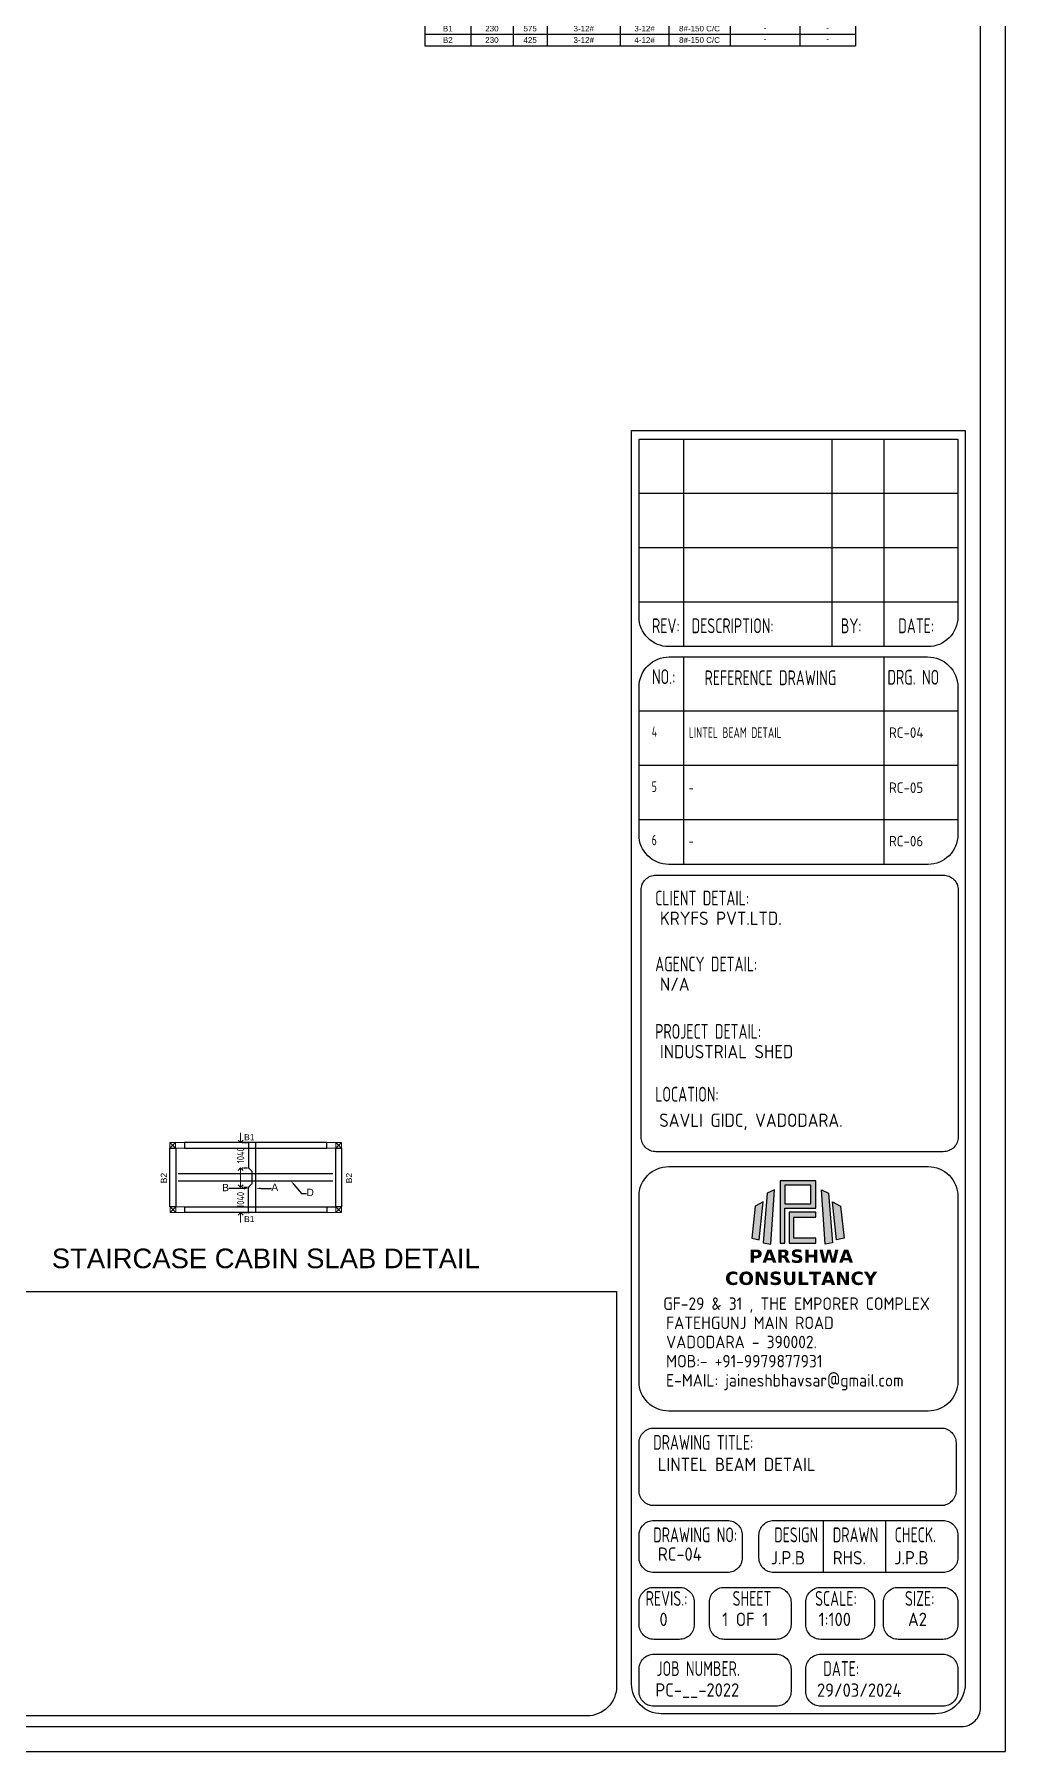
# Model space of a CAD drawing. Header units: inches. Extents: x -605 to 2991212, y -2872845 to 0.
# Drawn here: x 2837448 to 2877048, y -2153550 to -2083516 of the extents above; entities that cross this region are included whole.
import ezdxf
from ezdxf import colors
from ezdxf.entities.mleader import LeaderData, LeaderLine
from ezdxf.enums import TextEntityAlignment as Align
from ezdxf.math import Vec2, Vec3

# ---------------------------------------------------------------- set-up
doc = ezdxf.new("R2010")
doc.units = ezdxf.units.IN
doc.header["$LTSCALE"] = 600
doc.header["$MEASUREMENT"] = 0
doc.linetypes.add('DOT2', pattern=[0.125, 0, -0.125])
for name, color, linetype, lineweight in [('rDIMension', 1, 'Continuous', 18), ('rRCC 2', 40, 'Continuous', 15), ('rREINF 1', 1, 'Continuous', 25), ('rSHEET', 2, 'Continuous', 30)]:
    doc.layers.add(name, color=color, linetype=linetype, lineweight=lineweight)
doc.layers.add('see level', color=2, linetype='Continuous')
doc.styles.add('DIM', font='geniso.shx', dxfattribs={"width": 0.85})
doc.styles.get("Standard").update_dxf_attribs({"font": 'arial.ttf'})
doc.styles.add('TEXT3', font='geniso.shx')
doc.styles.add('TEXT3 0.75NA', font='geniso.shx', dxfattribs={"width": 0.75})
doc.dimstyles.new('ST-100', dxfattribs={"dimscale": 100, "dimtxt": 2.5, "dimasz": 2, "dimexe": 0.18, "dimexo": 0.0625, "dimgap": 0.2, "dimtad": 0, "dimdec": 0, "dimzin": 0, "dimdsep": 46, "dimtxsty": 'DIM', "dimblk": 'OPEN90', "dimcen": 0.09, "dimclrd": 256, "dimclrt": 7, "dimadec": 0, "dimazin": 0, "dimtfac": 1, "dimtdec": 0, "dimtofl": 0, "dimtmove": 0, "dimatfit": 3, "dimldrblk": 'OPEN90', "dimfxl": 1, "dimtolj": 1, "dimtzin": 0, "dimlwd": -1, "dimarcsym": 0})

# ---------------------------------------------------------------- blocks, each defined once
blk = doc.blocks.new('Q')
at = {"linetype": 'Continuous', "ltscale": 0.5}
h = blk.add_hatch(color=152, dxfattribs=at)
h.dxf.hatch_style = 1
h.paths.add_polyline_path([(9.79, 19.18), (9.79, 9.76), (10.5, 9.76), (10.5, 15.05), (15.19, 15.05), (15.19, 19.18)])
h.paths.add_polyline_path([(10.5, 18.5), (10.5, 15.72), (14.45, 15.72), (14.45, 18.5)], flags=16)
h = blk.add_hatch(color=152, dxfattribs=at)
h.dxf.hatch_style = 1
h.paths.add_polyline_path([(6.07, 15.37), (5.53, 10.52), (6.67, 10.29), (7.27, 16.02)])
h.paths.add_polyline_path([(18.9, 15.37), (19.44, 10.52), (18.3, 10.29), (17.7, 16.02)])
h = blk.add_hatch(color=10, dxfattribs=at)
h.dxf.hatch_style = 1
h.paths.add_polyline_path([(7.87, 17.31), (7.27, 9.83), (8.41, 9.62), (8.96, 17.82)])
h.paths.add_polyline_path([(17.1, 17.31), (17.7, 9.83), (16.56, 9.62), (16.01, 17.82)])
h = blk.add_hatch(color=152, dxfattribs=at)
h.dxf.hatch_style = 1
h.paths.add_polyline_path([(11.15, 14.43), (11.15, 9.76), (15.19, 9.76), (15.19, 10.52), (11.87, 10.52), (11.87, 13.69), (15.19, 13.69), (15.19, 14.43)])
at = {"color": 152, "linetype": 'Continuous'}
for points in [[(9.79, 19.18), (9.79, 9.76), (10.5, 9.76), (10.5, 15.05), (15.19, 15.05), (15.19, 19.18), (9.79, 19.18)], [(10.5, 18.5), (10.5, 15.72), (14.45, 15.72), (14.45, 18.5), (10.5, 18.5)], [(6.07, 15.37), (5.53, 10.52), (6.67, 10.29), (7.27, 16.02), (6.07, 15.37)], [(18.9, 15.37), (19.44, 10.52), (18.3, 10.29), (17.7, 16.02), (18.9, 15.37)], [(11.15, 14.43), (11.15, 9.76), (15.19, 9.76), (15.19, 10.52), (11.87, 10.52), (11.87, 13.69), (15.19, 13.69), (15.19, 14.43), (11.15, 14.43)]]:
    blk.add_lwpolyline(points, dxfattribs=at)
at = {"color": 10, "linetype": 'Continuous'}
for points in [[(7.87, 17.31), (7.27, 9.83), (8.41, 9.62), (8.96, 17.82), (7.87, 17.31)], [(17.1, 17.31), (17.7, 9.83), (16.56, 9.62), (16.01, 17.82), (17.1, 17.31)]]:
    blk.add_lwpolyline(points, dxfattribs=at)
at = {"linetype": 'Continuous', "insert": (1.32, 8.82), "char_height": 2, "attachment_point": 1}
blk.add_mtext_dynamic_manual_height_columns('\\pxqc;{\\fVerdana|b1|i0|c0|p34;\\C152;PARSHWA\\PCONSULTANCY }', width=23.282, gutter_width=1, heights=[6.3], dxfattribs=at)
blk = doc.blocks.new('*T242')
at = {"layer": 'see level', "color": 0, "linetype": 'ByBlock', "lineweight": -2, "transparency": 16777216}
for p, q in [((0, 0), (17554, 0)), ((0, 0), (0, -3103)), ((17554, 0), (17554, -3103)), ((0, -588), (17554, -588)), ((1866, -588), (1866, -3103)), ((4985, -588), (4985, -3103)), ((12441, -588), (12441, -3103)), ((1866, -1379), (17554, -1379)), ((3596, -1379), (3596, -3103)), ((7967, -1379), (7967, -3103)), ((9947, -1379), (9947, -3103)), ((15289, -1379), (15289, -3103)), ((0, -2169), (17554, -2169)), ((0, -2636), (17554, -2636)), ((0, -3103), (17554, -3103))]:
    blk.add_line(p, q, dxfattribs=at)
at = {"layer": 'see level', "color": 0, "linetype": 'ByBlock', "transparency": 16777216}
for s, insert, char_height, width, attachment_point in [('GROUND FLOOR SLAB SCHEDULE', (8777, -294), 324.32, 17397.91, 5), ('BEAM MARKED', (933, -1379), 233.51, 1710.63, 5), ('SIZE OF BEAM', (3426, -983), 233.51, 2962.92, 5), ('REINFORECEMENT', (8713, -983), 233.51, 7300.13, 5), ('EXTRA TOP BAR AT SUPPORT', (14997, -983), 233.51, 4957.22, 5), ('B', (2731, -1774), 234, 1574.34, 5), ('D', (4291, -1774), 234, 1232.91, 5), ('TOP BARS', (6476, -1774), 233.5, 2826.33, 5), ('BOTTOM BARS', (8957, -1774), 233.51, 1824.73, 5), ('STIRRUPS', (11194, -1774), 233.5, 2337.72, 5), ('BAR AT LEFT SIDE', (13865, -1774), 233.51, 2692.93, 5), ('BAR AT RIGHT SIDE', (16421, -1774), 233.51, 2108.61, 5), ('B1', (933, -2403), 233.5, 1710.63, 5), ('B2', (933, -2870), 233.5, 1710.63, 5), ('230', (2731, -2403), 233.5, 1574.34, 5), ('230', (2731, -2870), 233.5, 1574.34, 5), ('425', (4291, -2870), 233.5, 1232.91, 5), ('575', (4291, -2403), 233.5, 1232.91, 5), ('3-12#', (6476, -2403), 233.5, 2826.33, 5), ('3-12#', (6476, -2870), 233.5, 2826.33, 5), ('4-12#', (8957, -2870), 233.5, 1824.73, 5), ('3-12#', (8957, -2403), 233.5, 1824.73, 5), ('8#-150 C/C', (11194, -2403), 233.5, 2337.72, 5), ('8#-150 C/C', (11194, -2870), 233.5, 2337.72, 5), ('-', (13865, -2247), 234, 2692.93, 2), ('-', (16421, -2247), 234, 2108.61, 2), ('-', (13865, -2714), 234, 2692.93, 2), ('-', (16421, -2714), 234, 2108.61, 2)]:
    blk.add_mtext(s, dxfattribs=dict(at, insert=insert, char_height=char_height, width=width, attachment_point=attachment_point))
blk = doc.blocks.new('_Open90')
at = {"color": 0, "linetype": 'ByBlock', "lineweight": -2}
for p, q in [((0, 0), (-1, 0)), ((-0.5, 0.5), (0, 0)), ((0, 0), (-0.5, -0.5))]:
    blk.add_line(p, q, dxfattribs=at)
blk = doc.blocks.new('*D262')
at = {"layer": 'Defpoints', "color": 0, "linetype": 'ByBlock', "transparency": 16777216}
for p in [(2845855, -2128708), (2846176, -2128708), (2846176, -2129748)]:
    blk.add_point(p, dxfattribs=at)
at = {"layer": 'rDIMension', "transparency": 16777216}
for p, q in [((2845855, -2128508), (2845855, -2128308)), ((2845855, -2129948), (2845855, -2130148))]:
    blk.add_line(p, q, dxfattribs=at)
at = {"layer": 'rDIMension', "color": 0, "linetype": 'DOT2', "lineweight": -2, "transparency": 16777216}
for p, q in [((2846176, -2128708), (2845855, -2128708)), ((2846176, -2129748), (2845855, -2129748))]:
    blk.add_line(p, q, dxfattribs=at)
at = {"layer": 'rDIMension', "linetype": 'ByBlock', "transparency": 16777216, "xscale": 200, "yscale": 200, "zscale": 200}
for p, rotation in [((2845855, -2128708), 270), ((2845855, -2129748), 90)]:
    blk.add_blockref('_Open90', p, dxfattribs=dict(at, rotation=rotation))
at = {"layer": 'rDIMension', "color": 7, "linetype": 'ByBlock', "transparency": 16777216, "insert": (2845855, -2129228), "char_height": 300, "attachment_point": 5, "rotation": 90, "style": 'DIM'}
blk.add_mtext('\\A1;1040', dxfattribs=at)
blk = doc.blocks.new('*D263')
at = {"layer": 'Defpoints', "color": 0, "linetype": 'ByBlock', "transparency": 16777216}
for p in [(2845855, -2130528), (2846176, -2130528), (2846176, -2131568)]:
    blk.add_point(p, dxfattribs=at)
at = {"layer": 'rDIMension', "transparency": 16777216}
for p, q in [((2845855, -2130328), (2845855, -2130128)), ((2845855, -2131768), (2845855, -2131968))]:
    blk.add_line(p, q, dxfattribs=at)
at = {"layer": 'rDIMension', "color": 0, "linetype": 'DOT2', "lineweight": -2, "transparency": 16777216}
for p, q in [((2846176, -2130528), (2845855, -2130528)), ((2846176, -2131568), (2845855, -2131568))]:
    blk.add_line(p, q, dxfattribs=at)
at = {"layer": 'rDIMension', "linetype": 'ByBlock', "transparency": 16777216, "xscale": 200, "yscale": 200, "zscale": 200}
for p, rotation in [((2845855, -2130528), 270), ((2845855, -2131568), 90)]:
    blk.add_blockref('_Open90', p, dxfattribs=dict(at, rotation=rotation))
at = {"layer": 'rDIMension', "color": 7, "linetype": 'ByBlock', "transparency": 16777216, "insert": (2845855, -2131048), "char_height": 300, "attachment_point": 5, "rotation": 90, "style": 'DIM'}
blk.add_mtext('\\A1;1040', dxfattribs=at)

msp = doc.modelspace()

# ---------------------------------------------------------------- linework, layer by layer
at = {"color": 1, "linetype": 'ByBlock'}
for p, q in [((2849745.8, -2131337.8), (2849745.8, -2128937.8)), ((2845245.8, -2131337.8), (2849745.8, -2131337.8))]:
    msp.add_line(p, q, dxfattribs=at)
for points in [[(2842975.8, -2128937.8), (2843213.7, -2128937.8), (2843213.7, -2131337.8), (2842975.8, -2131337.8)], [(2849375.8, -2128707.8), (2843575.8, -2128707.8), (2843575.8, -2128937.8), (2849375.8, -2128937.8)], [(2849975.8, -2131337.8), (2849745.8, -2131337.8), (2849745.8, -2128937.8), (2849975.8, -2128937.8)], [(2843583.7, -2131337.8), (2849375.8, -2131337.8), (2849375.8, -2131567.8), (2843583.7, -2131567.8)]]:
    msp.add_lwpolyline(points, close=True, dxfattribs=at)
at = {"color": 4, "linetype": 'ByBlock'}
for points in [[(2846175.8, -2128707.8), (2846175.8, -2129747.8), (2846325.8, -2129897.5)], [(2846479.7, -2131567.8), (2846475.8, -2128707.8)], [(2843314.6, -2129972.6), (2849616.5, -2129972.6)], [(2843314.6, -2130272.6), (2849616.5, -2130272.6)], [(2846175.8, -2131567.8), (2846175.8, -2130527.8), (2846325.8, -2130378.1)], [(2846325.8, -2130378.1), (2846325.8, -2129897.5)]]:
    msp.add_lwpolyline(points, dxfattribs=at)
at = {"layer": 'rRCC 2', "color": 6}
for p, q in [((2842975.8, -2128707.8), (2843205.8, -2128937.8)), ((2842975.8, -2128937.8), (2843205.8, -2128707.8)), ((2849975.8, -2128707.8), (2849745.8, -2128937.8)), ((2849975.8, -2128937.8), (2849745.8, -2128707.8)), ((2842983.7, -2131337.8), (2843213.7, -2131567.8)), ((2842983.7, -2131567.8), (2843213.7, -2131337.8)), ((2849975.8, -2131337.8), (2849745.8, -2131567.8)), ((2849975.8, -2131567.8), (2849745.8, -2131337.8))]:
    msp.add_line(p, q, dxfattribs=at)
for points in [[(2842975.8, -2128937.8), (2842975.8, -2128707.8), (2843575.8, -2128707.8), (2843575.8, -2128937.8)], [(2842975.8, -2128707.8), (2843205.8, -2128707.8), (2843205.8, -2128937.8), (2842975.8, -2128937.8)], [(2849975.8, -2128937.8), (2849975.8, -2128707.8), (2849375.8, -2128707.8), (2849375.8, -2128937.8)], [(2849975.8, -2128707.8), (2849745.8, -2128707.8), (2849745.8, -2128937.8), (2849975.8, -2128937.8)], [(2842983.7, -2131567.8), (2842983.7, -2131337.8), (2843583.7, -2131337.8), (2843583.7, -2131567.8)], [(2842983.7, -2131337.8), (2843213.7, -2131337.8), (2843213.7, -2131567.8), (2842983.7, -2131567.8)], [(2849975.8, -2131567.8), (2849975.8, -2131337.8), (2849375.8, -2131337.8), (2849375.8, -2131567.8)], [(2849975.8, -2131337.8), (2849745.8, -2131337.8), (2849745.8, -2131567.8), (2849975.8, -2131567.8)]]:
    msp.add_lwpolyline(points, close=True, dxfattribs=at)
at = {"layer": 'rSHEET'}
for p, q in [((2863915, -2100021.6), (2863915, -2108484.6)), ((2869960, -2100021.6), (2869960, -2108484.6)), ((2872075.7, -2100021.6), (2872075.7, -2108484.6)), ((2875098.2, -2102238.1), (2862101.5, -2102238.1)), ((2875098.2, -2104454.6), (2862101.5, -2104454.6)), ((2875098.2, -2106671.1), (2862101.5, -2106671.1)), ((2863915, -2108902.9), (2863915, -2117365.9)), ((2872075.7, -2108902.9), (2872075.7, -2117365.9)), ((2875098.2, -2111119.4), (2862101.5, -2111119.4)), ((2875098.2, -2113335.9), (2862101.5, -2113335.9)), ((2875098.2, -2115552.4), (2862101.5, -2115552.4)), ((2869603.9, -2144122.1), (2869603.9, -2146244.9)), ((2872146.9, -2144122.1), (2872146.9, -2146244.9))]:
    msp.add_line(p, q, dxfattribs=at)
msp.add_lwpolyline([(2877048.1, -2153550.4), (2877048.1, -2045824.8), (2800878.4, -2045824.8), (2800878.4, -2153550.4)], close=True, dxfattribs=at)
for points in [[(2876024.1, -2151755), (2876024.1, -2047620.3, 0.4142136), (2875254.6, -2046850.8), (2802671.9, -2046850.8, 0.4142136), (2801902.5, -2047620.3), (2801902.5, -2151755, 0.4142136), (2802671.9, -2152524.4), (2875254.6, -2152524.4, 0.4142136)], [(2861799.2, -2099670.4), (2875400.5, -2099670.4), (2875400.5, -2150792.8, -0.4142136), (2874191.5, -2152001.8), (2863008.2, -2152001.8, -0.4142136), (2861799.2, -2150792.8)], [(2875098.2, -2100021.6), (2875098.2, -2107275.6, -0.4142136), (2873889.2, -2108484.6), (2863310.5, -2108484.6, -0.4142136), (2862101.5, -2107275.6), (2862101.5, -2100021.6)], [(2875098.2, -2110136.2), (2875098.2, -2116156.9, -0.4142136), (2873889.2, -2117365.9), (2863310.5, -2117365.9, -0.4142136), (2862101.5, -2116156.9), (2862101.5, -2110136.2, -0.4142136), (2863334.7, -2108902.9), (2873865, -2108902.9, -0.4142136)], [(2874507.6, -2129084.3), (2862790.5, -2129084.3, -0.4142136), (2862186, -2128479.8), (2862186, -2118411, -0.4142136), (2862790.5, -2117806.5), (2874507.6, -2117806.5, -0.4142136), (2875112.1, -2118411), (2875112.1, -2128479.8, -0.4142136)], [(2863310.5, -2129688.8), (2873889.2, -2129688.8, -0.4142136), (2875098.2, -2130897.8), (2875098.2, -2138454, -0.4142136), (2873889.2, -2139663), (2863310.5, -2139663, -0.4142136), (2862101.5, -2138454), (2862101.5, -2130897.8, -0.4142136)], [(2802324.9, -2134780.7), (2861186.6, -2134780.7), (2861186.6, -2150884, -0.4142136), (2859977.6, -2152093), (2803533.9, -2152093, -0.4142136), (2802324.9, -2150884)], [(2874420.5, -2143517.6), (2862706, -2143517.6, -0.4142136), (2862101.5, -2142913.1), (2862101.5, -2140956.2, -0.4142136), (2862706, -2140351.7), (2874420.5, -2140351.7, -0.4142136), (2875025, -2140956.2), (2875025, -2142913.1, -0.4142136)], [(2865704.6, -2146244.9), (2862706, -2146244.9, -0.4142136), (2862101.5, -2145640.4), (2862101.5, -2144726.6, -0.4142136), (2862706, -2144122.1), (2865704.6, -2144122.1, -0.4142136), (2866309.1, -2144726.6), (2866309.1, -2145640.4, -0.4142136)], [(2874493.7, -2146244.9), (2867595.5, -2146244.9, -0.4142136), (2866991, -2145640.4), (2866991, -2144726.6, -0.4142136), (2867595.5, -2144122.1), (2874493.7, -2144122.1, -0.4142136), (2875098.2, -2144726.6), (2875098.2, -2145640.4, -0.4142136)], [(2862706, -2146849.4), (2863746, -2146849.4, -0.4142136), (2864350.5, -2147453.9), (2864350.5, -2148367.7, -0.4142136), (2863746, -2148972.2), (2862706, -2148972.2, -0.4142136), (2862101.5, -2148367.7), (2862101.5, -2147453.9, -0.4142136)], [(2865576.4, -2146849.4), (2867693.1, -2146849.4, -0.4142136), (2868297.6, -2147453.9), (2868297.6, -2148367.7, -0.4142136), (2867693.1, -2148972.2), (2865576.4, -2148972.2, -0.4142136), (2864971.9, -2148367.7), (2864971.9, -2147453.9, -0.4142136)], [(2869506.6, -2146849.4), (2871093.4, -2146849.4, -0.4142136), (2871697.9, -2147453.9), (2871697.9, -2148367.7, -0.4142136), (2871093.4, -2148972.2), (2869506.6, -2148972.2, -0.4142136), (2868902.1, -2148367.7), (2868902.1, -2147453.9, -0.4142136)], [(2872671.6, -2146849.4), (2874493.7, -2146849.4, -0.4142136), (2875098.2, -2147453.9), (2875098.2, -2148367.7, -0.4142136), (2874493.7, -2148972.2), (2872671.6, -2148972.2, -0.4142136), (2872067.1, -2148367.7), (2872067.1, -2147453.9, -0.4142136)], [(2867693.1, -2151699.5), (2862706, -2151699.5, -0.4142136), (2862101.5, -2151095), (2862101.5, -2150181.2, -0.4142136), (2862706, -2149576.7), (2867693.1, -2149576.7, -0.4142136), (2868297.6, -2150181.2), (2868297.6, -2151095, -0.4142136)], [(2874493.7, -2151699.5), (2869506.6, -2151699.5, -0.4142136), (2868902.1, -2151095), (2868902.1, -2150181.2, -0.4142136), (2869506.6, -2149576.7), (2874493.7, -2149576.7, -0.4142136), (2875098.2, -2150181.2), (2875098.2, -2151095, -0.4142136)]]:
    msp.add_lwpolyline(points, format="xyb", close=True, dxfattribs=at)

# ---------------------------------------------------------------- block references
msp.add_blockref('*T242', (2853371.5, -2080878.7))
at = {"linetype": 'Continuous', "xscale": 270.8770847902435, "yscale": 270.8770847902435, "zscale": 270.8770847902435}
msp.add_blockref('Q', (2865197.9, -2135461.7), dxfattribs=at)

# ---------------------------------------------------------------- texts
at = {"layer": 'rRCC 2'}
for s, height, p in [('B1', 250, (2846209.4, -2128490.8)), ('B1', 250, (2846209.4, -2131831.4)), ('STAIRCASE CABIN SLAB DETAIL', 800, (2846884, -2133434.5))]:
    msp.add_text(s, height=height, dxfattribs=at).set_placement(p, align=Align.MIDDLE_CENTER)
for p in [(2842728, -2130159.3), (2850278.4, -2130159.3)]:
    msp.add_text('B2', height=250, rotation=90, dxfattribs=at).set_placement(p, align=Align.MIDDLE_CENTER)
at = {"layer": 'rSHEET', "style": 'TEXT3 0.75NA', "width": 0.75}
for s, height, p in [('REV:', 604.5, (2862631.2, -2107938.1)), ('DESCRIPTION:', 604.5, (2864242.7, -2107938.1)), ('BY:', 604.5, (2870329.7, -2107938.1)), ('DATE:', 604.5, (2872668.2, -2107938.1)), ('NO.:', 604.5, (2862631.2, -2110015.1)), ('REFERENCE DRAWING', 604.5, (2864771.7, -2110059.1)), ('DRG. NO', 604.5, (2872227.3, -2110037)), ('5', 427.4, (2862619.3, -2114408.9)), ('-', 427.4, (2864129, -2114452.3)), ('6', 427.4, (2862619.3, -2116586.7)), ('-', 427.4, (2864129, -2116630)), ('CLIENT DETAIL:', 604.5, (2862759.6, -2119042.8)), ('AGENCY DETAIL:', 604.5, (2862759.6, -2121730)), ('PROJECT DETAIL:', 604.5, (2862759.6, -2124480.4)), ('LOCATION:', 604.5, (2862759.6, -2127041)), ('DRAWING TITLE:', 604.5, (2862675.1, -2141240.3)), ('DRAWING NO:', 604.5, (2862675.1, -2145010.7)), ('DESIGN', 604.5, (2867608.8, -2145010.7)), ('DRAWN', 604.5, (2869997.7, -2145010.7)), ('CHECK.', 604.5, (2872525.3, -2145010.7)), ('REVIS.:', 604.5, (2862372.3, -2147605)), ('SHEET', 604.5, (2865916.3, -2147605)), ('SCALE:', 604.5, (2869279.3, -2147605)), ('SIZE:', 604.5, (2872943.7, -2147605)), ('JOB NUMBER.', 604.5, (2862811.8, -2150465.3)), ('DATE:', 604.5, (2869612.4, -2150465.3))]:
    msp.add_text(s, height=height, dxfattribs=at).set_placement(p)
at = {"layer": 'rSHEET', "color": 1, "style": 'TEXT3 0.75NA', "width": 0.75}
for s, height, p in [('4', 427.4, (2862619.3, -2112163)), ('LINTEL BEAM DETAIL', 427.425, (2864129, -2112206.4))]:
    msp.add_text(s, height=height, dxfattribs=at).set_placement(p)
at = {"layer": 'rSHEET', "color": 1, "style": 'TEXT3 0.75NA'}
msp.add_text('RC-04', height=427.42, dxfattribs=at).set_placement((2872289.8, -2112206.4))
at = {"layer": 'rSHEET'}
for s, height, style, p in [('RC-05', 427.42, 'TEXT3 0.75NA', (2872289.8, -2114452.3)), ('RC-06', 427.42, 'TEXT3 0.75NA', (2872289.8, -2116630)), ('KRYFS PVT.LTD.', 544.05, 'TEXT3', (2862952.2, -2119836)), ('N/A', 544.05, 'TEXT3', (2862952.2, -2122523.2)), ('INDUSTRIAL SHED', 544.05, 'TEXT3', (2862952.2, -2125273.6)), ('SAVLI GIDC, VADODARA.', 544.05, 'TEXT3', (2862926, -2128071.8)), ('LINTEL BEAM DETAIL', 544.05, 'TEXT3', (2862867.7, -2142108.1)), ('RC-04', 544.05, 'TEXT3', (2862867.7, -2145765.4)), ('J.P.B', 544.05, 'TEXT3', (2867468.8, -2145915.1)), ('RHS.', 544.05, 'TEXT3', (2869997.3, -2145915.1)), ('J.P.B', 544.05, 'TEXT3', (2872506.3, -2145915.1)), ('0', 544.1, 'TEXT3', (2862933.5, -2148427.5)), ('1 OF 1', 544.05, 'TEXT3', (2865490.8, -2148427.5)), ('1:100', 544.05, 'TEXT3', (2869423.8, -2148427.5)), ('A2', 544.05, 'TEXT3', (2873065.7, -2148427.5)), ('PC-__-2022', 544.05, 'TEXT3', (2862765.7, -2151306.4)), ('29/03/2024', 544.05, 'TEXT3', (2869355.4, -2151313.8))]:
    msp.add_text(s, height=height, dxfattribs=dict(at, style=style)).set_placement(p)
at = {"layer": 'rSHEET', "lineweight": 13, "style": 'TEXT3'}
for s, p in [('GF-29 & 31 , THE EMPORER COMPLEX', (2863087.5, -2135535.2)), ('FATEHGUNJ MAIN ROAD', (2863204.8, -2136317)), ('VADODARA - 390002.', (2863204.8, -2137098.8)), ('MOB:- +91-9979877931', (2863204.8, -2137880.6)), ('E-MAIL: jaineshbhavsar@gmail.com', (2863204.8, -2138662.4))]:
    msp.add_text(s, height=509.327, dxfattribs=at).set_placement(p)

# ---------------------------------------------------------------- dimensions: what is measured, and where the dimension line sits
at = {"layer": 'rDIMension', "color": 1, "linetype": 'ByBlock'}
for base, p1, p2, picture, middle in [((2845855.1, -2128707.8), (2846175.8, -2129747.8), (2846175.8, -2128707.8), '*D262', (2845855.1, -2129227.8)), ((2845855.1, -2130527.8), (2846175.8, -2131567.8), (2846175.8, -2130527.8), '*D263', (2845855.1, -2131047.8))]:
    dim = msp.add_linear_dim(base=base, p1=p1, p2=p2, angle=90, dimstyle='ST-100', override={"dimtxt": 3, "dimexe": 0, "dimexo": 0, "dimtmove": 1, "dimfxl": 1.25, "dimtfillclr": 256, "dimarcsym": 2}, dxfattribs=at)
    dim.commit()
    dim.dimension.update_dxf_attribs({"geometry": picture, "text_midpoint": middle})

# ---------------------------------------------------------------- leaders
at = {"layer": 'rREINF 1', "color": 3, "linetype": 'ByBlock'}
ml = msp.add_multileader_mtext('Standard', dxfattribs=at)
ml.set_content('B', color=3)
ml.set_leader_properties()
ml.build(insert=Vec2(0, 0))
ml.multileader.update_dxf_attribs({"text_top_attachment_type": 0, "text_bottom_attachment_type": 0, "dogleg_length": 200, "arrow_head_size": 200})
ctx = ml.context
ctx.base_point, ctx.char_height, ctx.arrow_head_size, ctx.landing_gap_size, ctx.plane_origin = Vec3(2845155.2, -2130589), 300, 200, 0.09, Vec3(2845816, -2129995.7)
ctx.text_align_type = 2
notes = []
notes.append((ctx, [(0, (1, 1, 0), (2845581.9, -2130589), (-1, 0), 200, [(0, [(2846175.8, -2130589)], 256, [])])]))
ctx.mtext.insert, ctx.mtext.alignment, ctx.mtext.flow_direction = Vec3(2845381.8, -2130394.5), 3, 5
ml = msp.add_multileader_mtext('Standard', dxfattribs=at)
ml.set_content('A', color=3)
ml.set_leader_properties()
ml.build(insert=Vec2(0, 0))
ml.multileader.update_dxf_attribs({"text_top_attachment_type": 0, "text_bottom_attachment_type": 0, "dogleg_length": 200, "arrow_head_size": 200})
ctx = ml.context
ctx.base_point, ctx.char_height, ctx.arrow_head_size, ctx.landing_gap_size, ctx.plane_origin = Vec3(2847110.3, -2130577.8), 300, 200, 0.09, Vec3(2847063.7, -2129984.6)
notes.append((ctx, [(0, (1, 1, 0), (2846910.3, -2130577.8), (1, 0), 200, [(0, [(2846478.4, -2130578.1)], 256, [])])]))
ctx.mtext.insert, ctx.mtext.flow_direction = Vec3(2847110.4, -2130383.4), 5
ml = msp.add_multileader_mtext('Standard', dxfattribs=at)
ml.set_content('D', color=3)
ml.set_leader_properties()
ml.build(insert=Vec2(0, 0))
ml.multileader.update_dxf_attribs({"text_top_attachment_type": 0, "text_bottom_attachment_type": 0, "dogleg_length": 200, "arrow_head_size": 200})
ctx = ml.context
ctx.base_point, ctx.char_height, ctx.arrow_head_size, ctx.landing_gap_size, ctx.plane_origin = Vec3(2848542, -2130787.5), 300, 200, 0.09, Vec3(2848342.6, -2129930.4)
notes.append((ctx, [(0, (1, 1, 0), (2848342, -2130787.5), (1, 0), 200, [(0, [(2847902.6, -2130272.6)], 256, [])])]))
ctx.mtext.insert, ctx.mtext.flow_direction = Vec3(2848542.1, -2130593.1), 5
for ctx, leaders in notes:
    for number, flags, end, landing, length, lines in leaders:
        leader = LeaderData()
        leader.index, (leader.has_last_leader_line, leader.has_dogleg_vector, leader.attachment_direction) = number, flags
        leader.last_leader_point, leader.dogleg_vector, leader.dogleg_length = Vec3(end), Vec3(landing), length
        for number, points, colour, breaks in lines:
            line = LeaderLine()
            line.index, line.vertices, line.color, line.breaks = number, Vec3.list(points), colors.encode_raw_color(colour), breaks
            leader.lines.append(line)
        ctx.leaders.append(leader)

doc.saveas('drawing.dxf')
